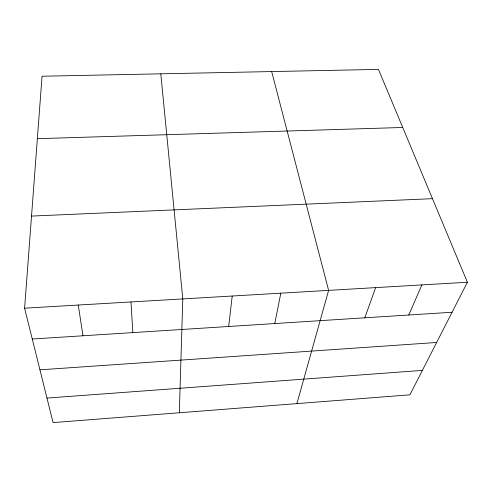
<?xml version="1.0" encoding="UTF-8"?>
<svg xmlns="http://www.w3.org/2000/svg" width="492" height="492" viewBox="0 0 492 492"><rect width="100%" height="100%" fill="white"/><g stroke="black" fill="none" stroke-linecap="round" stroke-linejoin="round"><path stroke-width="0.74" d="M179.328 412.77L182.79 298.915L160.798 73.818M24.6 308.183L42.054 76.235L378.465 69.403L467.4 282.242L409.904 394.818L53.068 422.597L24.6 308.183L467.4 282.242M228.688 326.491L232.218 296.018M274.77 323.552L280.815 293.171M296.916 403.612L328.619 290.372L271.67 71.568M364.8 317.814L375.636 287.617M408.772 315.009L421.89 284.905M46.968 398.065L422.376 370.39M39.938 369.824L436.638 342.475M32.269 339.013L452.074 312.248M31.531 216.08L432.48 198.676M37.355 138.676L402.733 127.477M78.265 305.04L82.97 335.784M130.989 301.953L132.828 332.604"/></g></svg>
